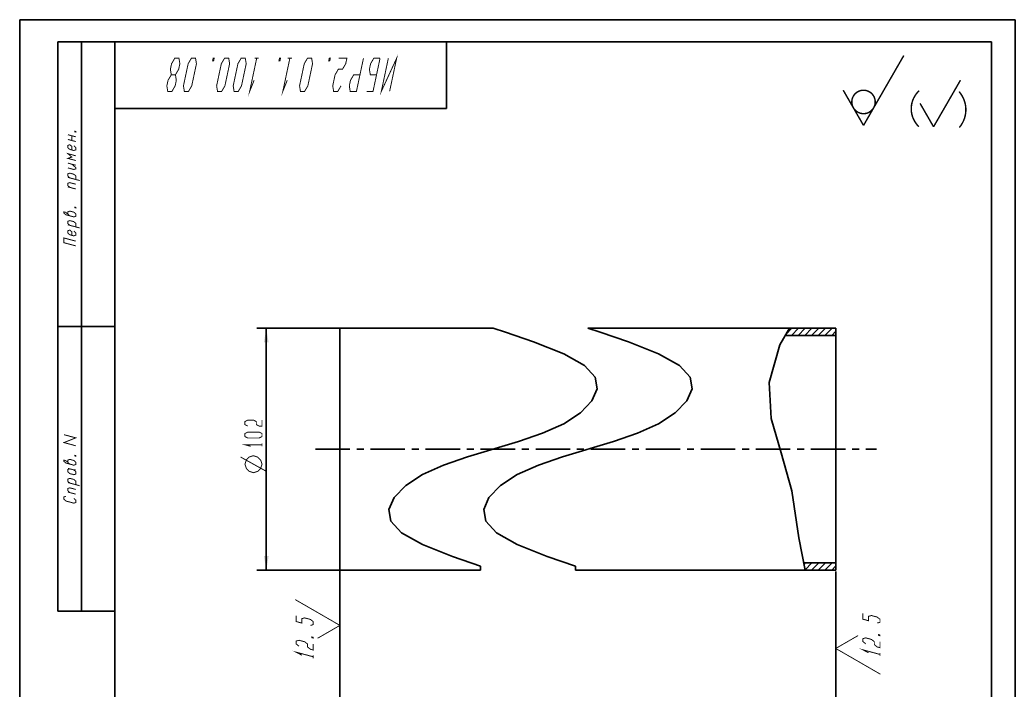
# Model space of a CAD drawing. Header units: millimetres. Extents: x 0 to 210, y 0 to 297.
# Drawn here: x 0 to 210, y 155.7 to 297 of the extents above; entities that cross this region are included whole.
import ezdxf

# ---------------------------------------------------------------- set-up
doc = ezdxf.new("R2010")
doc.units = ezdxf.units.MM
doc.header["$LTSCALE"] = 19.36
doc.linetypes.add('CENTER', pattern=[0.6, 0.375, -0.075, 0.075, -0.075])
doc.layers.get('0').update_dxf_attribs({"linetype": 'CONTINUOUS'})
for name, color, linetype in [('ALL_AXIS', 7, 'CONTINUOUS'), ('ALL_DIMENSIONS', 7, 'CONTINUOUS'), ('ALL_SURF_FIN', 7, 'CONTINUOUS')]:
    doc.layers.add(name, color=color, linetype=linetype)
doc.styles.get("Standard").update_dxf_attribs({"font": 'txt', "width": 0.7})
doc.dimstyles.new('DIMSTYLE_1', dxfattribs={"dimtxt": 3.6, "dimasz": 3, "dimexe": 0.18, "dimexo": 0.0625, "dimgap": 0.09, "dimtad": 1, "dimdec": 4, "dimlfac": 2, "dimdsep": 46, "dimtxsty": 'STANDARD', "dimblk": '_FILLED', "dimblk1": '_FILLED', "dimblk2": '_FILLED', "dimcen": 0.09, "dimadec": 0, "dimazin": 0, "dimtp": 0.8, "dimtm": 0.8, "dimtfac": 1, "dimtdec": 4, "dimtofl": 0, "dimtmove": 0, "dimatfit": 3, "dimldrblk": '_FILLED', "dimfxl": 1, "dimtolj": 1, "dimarcsym": 0})
doc.dimstyles.new('DIMSTYLE_2', dxfattribs={"dimtxt": 3.6, "dimasz": 3, "dimexe": 0.18, "dimexo": 0.0625, "dimgap": 0.09, "dimtad": 1, "dimdec": 4, "dimlfac": 2, "dimdsep": 46, "dimtxsty": 'STANDARD', "dimblk": '_FILLED', "dimblk1": '_FILLED', "dimblk2": '_FILLED', "dimcen": 0.09, "dimadec": 0, "dimazin": 0, "dimtp": 0.3, "dimtm": 0.3, "dimtfac": 1, "dimtdec": 4, "dimtofl": 0, "dimtmove": 0, "dimatfit": 3, "dimldrblk": '_FILLED', "dimfxl": 1, "dimtolj": 1, "dimarcsym": 0})

# ---------------------------------------------------------------- blocks, each defined once
blk = doc.blocks.new('_FILLED')
at = {"color": 0, "linetype": 'BYBLOCK'}
blk.add_solid([(0, 0), (-1, 0.167), (-1, -0.167)], dxfattribs=at)
blk = doc.blocks.new('*D0')
at = {"layer": 'ALL_DIMENSIONS', "color": 2, "linetype": 'CONTINUOUS'}
for p, q in [((67.52, 181.04), (67.52, 146.12)), ((172.16, 180.69), (172.16, 146.12)), ((67.52, 148.12), (119.84, 148.12)), ((172.16, 148.12), (119.84, 148.12))]:
    blk.add_line(p, q, dxfattribs=at)
at = {"layer": 'ALL_DIMENSIONS', "color": 2, "linetype": 'CONTINUOUS', "xscale": 3, "yscale": 3, "zscale": 3, "rotation": 180}
blk.add_blockref('_FILLED', (67.52, 148.12), dxfattribs=at)
at = {"layer": 'ALL_DIMENSIONS', "color": 2, "linetype": 'CONTINUOUS', "xscale": 3, "yscale": 3, "zscale": 3}
blk.add_blockref('_FILLED', (172.16, 148.12), dxfattribs=at)
blk = doc.blocks.new('SF1_BL0', base_point=(176.88, 165.45))
at = {"layer": 'ALL_SURF_FIN', "color": 2, "linetype": 'CONTINUOUS'}
for points, const_width in [([(180.9, 169.82), (181.5, 169.98), (181.5, 170.61), (180.9, 171.08), (179.7, 171.4), (179.1, 171.25), (179.1, 170.3), (177.9, 170.63), (177.9, 171.89)], 0.2), ([(176.87, 167.18), (172.16, 164.46)], 0.189), ([(178.5, 165.43), (177.9, 165.9), (177.9, 166.53), (178.5, 166.69), (179.7, 166.36), (180.3, 165.89), (180.3, 165.26), (180.9, 164.78), (181.5, 164.62), (181.5, 165.88)], 0.2), ([(181.5, 167.3), (181.5, 167.14), (181.2, 167.22), (181.2, 167.38), (181.5, 167.3)], 0.2), ([(172.16, 164.46), (176.87, 161.75)], 0.189), ([(179.1, 163.53), (177.9, 164.17), (181.5, 163.2)], 0.2), ([(176.87, 161.75), (181.59, 159.02)], 0.189), ([(181.5, 162.89), (181.5, 163.52)], 0.2)]:
    blk.add_lwpolyline(points, dxfattribs=dict(at, const_width=const_width))
blk = doc.blocks.new('SF0_BL1', base_point=(62.8, 168.59))
at = {"layer": 'ALL_SURF_FIN', "color": 2, "linetype": 'CONTINUOUS'}
for points, const_width in [([(62.81, 172.05), (58.09, 174.77)], 0.189), ([(61.3, 169.33), (61.9, 169.49), (61.9, 170.12), (61.3, 170.59), (60.1, 170.91), (59.5, 170.76), (59.5, 169.81), (58.3, 170.14), (58.3, 171.4)], 0.2), ([(67.52, 169.33), (62.81, 172.05)], 0.189), ([(62.81, 166.61), (67.52, 169.33)], 0.189), ([(58.9, 164.93), (58.3, 165.41), (58.3, 166.04), (58.9, 166.19), (60.1, 165.87), (60.7, 165.4), (60.7, 164.77), (61.3, 164.29), (61.9, 164.13), (61.9, 165.39)], 0.2), ([(61.9, 166.81), (61.9, 166.65), (61.6, 166.73), (61.6, 166.89), (61.9, 166.81)], 0.2), ([(59.5, 163.04), (58.3, 163.68), (61.9, 162.71)], 0.2), ([(61.9, 162.4), (61.9, 163.03)], 0.2)]:
    blk.add_lwpolyline(points, dxfattribs=dict(at, const_width=const_width))
blk = doc.blocks.new('*D1')
at = {"layer": 'ALL_DIMENSIONS', "color": 2, "linetype": 'CONTINUOUS'}
for p, q in [((67.52, 231.98), (49.99, 231.98)), ((51.99, 231.98), (51.99, 206.48)), ((51.99, 180.98), (51.99, 206.48)), ((67.52, 180.98), (49.99, 180.98))]:
    blk.add_line(p, q, dxfattribs=at)
at = {"layer": 'ALL_DIMENSIONS', "color": 2, "linetype": 'CONTINUOUS', "xscale": 3, "yscale": 3, "zscale": 3}
for p, rotation in [((51.99, 231.98), 90), ((51.99, 180.98), 270)]:
    blk.add_blockref('_FILLED', p, dxfattribs=dict(at, rotation=rotation))
blk = doc.blocks.new('SYM_8_BL2', base_point=(186.11, 281.27))
at = {"layer": 'ALL_SURF_FIN', "color": 2, "linetype": 'CONTINUOUS', "const_width": 0.307}
for points in [[(178.02, 274.75), (186.52, 289.49)], [(192.8, 274.46), (198.47, 284.28)], [(178.02, 274.75), (173.74, 282.17)], [(192.8, 274.46), (189.95, 279.4)]]:
    blk.add_lwpolyline(points, dxfattribs=at)
blk.add_lwpolyline([(175.55, 279.7, 1), (180.49, 279.7, 1)], format="xyb", close=True, dxfattribs=at)
for points in [[(189.77, 282.08, 0.433164), (189.69, 274.5)], [(198.24, 274.32, 0.372459), (198.18, 281.88)]]:
    blk.add_lwpolyline(points, format="xyb", dxfattribs=at)

msp = doc.modelspace()

# ---------------------------------------------------------------- linework, layer by layer
at = {"color": 7, "linetype": 'CONTINUOUS'}
for p, q in [((0, 297), (0, 0)), ((0, 297), (210, 297)), ((210, 297), (210, 0)), ((8, 172.349899), (8, 292.349899)), ((8, 292.349899), (20, 292.349899)), ((13, 172.349899), (13, 292.349899)), ((90, 292.349899), (20, 292.349899)), ((20, 278.349899), (20, 292.349899)), ((20, 172.349899), (20, 292.349899)), ((20, 5), (20, 292.349899)), ((205, 292.349899), (20, 292.349899)), ((90, 278.349899), (90, 292.349899)), ((205, 5), (205, 292.349899)), ((90, 278.349899), (20, 278.349899)), ((8, 232.349899), (20, 232.349899)), ((102.470269, 231.155098), (99.84613, 231.984925)), ((108.40063, 229.140339), (102.470269, 231.155098)), ((119.84613, 231.984925), (122.470269, 231.155098)), ((122.470269, 231.155098), (128.40063, 229.140339)), ((162.395677, 231.984925), (160.326264, 228.456397)), ((162.395677, 231.984925), (172.160019, 231.984925)), ((172.160019, 231.984925), (172.160019, 230.484925)), ((114.74613, 226.614625), (108.40063, 229.140339)), ((128.40063, 229.140339), (134.74613, 226.614625)), ((161.515956, 230.484925), (172.160019, 230.484925)), ((160.326264, 228.456397), (158.128672, 220.550608)), ((119.151279, 224.123168), (114.74613, 226.614625)), ((134.74613, 226.614625), (139.151279, 224.123168)), ((121.402955, 221.696134), (119.151279, 224.123168)), ((139.151279, 224.123168), (141.402955, 221.696134)), ((121.82363, 219.234925), (121.402955, 221.696134)), ((141.402955, 221.696134), (141.82363, 219.234925)), ((158.128672, 220.550608), (158.525387, 212.959084)), ((120.714361, 216.685199), (121.82363, 219.234925)), ((141.82363, 219.234925), (140.714361, 216.685199)), ((118.290536, 214.169649), (120.714361, 216.685199)), ((140.714361, 216.685199), (138.290536, 214.169649)), ((114.74613, 211.855225), (118.290536, 214.169649)), ((138.290536, 214.169649), (134.74613, 211.855225)), ((158.525387, 212.959084), (160.630749, 205.704444)), ((110.294265, 209.860605), (114.74613, 211.855225)), ((134.74613, 211.855225), (130.294265, 209.860605)), ((94.467585, 204.858506), (105.224647, 208.111394)), ((105.224647, 208.111394), (110.294265, 209.860605)), ((125.224647, 208.111394), (114.467585, 204.858506)), ((130.294265, 209.860605), (125.224647, 208.111394)), ((89.397938, 203.109345), (94.467585, 204.858506)), ((114.467585, 204.858506), (109.397938, 203.109345)), ((160.630749, 205.704444), (162.883326, 197.68299)), ((84.94613, 201.114625), (89.397938, 203.109345)), ((109.397938, 203.109345), (104.94613, 201.114625)), ((81.401899, 198.799897), (84.94613, 201.114625)), ((104.94613, 201.114625), (101.401899, 198.799897)), ((78.978162, 196.284196), (81.401899, 198.799897)), ((101.401899, 198.799897), (98.978162, 196.284196)), ((162.883326, 197.68299), (164.335926, 187.772895)), ((77.86863, 193.734925), (78.978162, 196.284196)), ((98.978162, 196.284196), (97.86863, 193.734925)), ((78.288637, 191.274874), (77.86863, 193.734925)), ((97.86863, 193.734925), (98.288637, 191.274874)), ((80.539993, 188.848395), (78.288637, 191.274874)), ((98.288637, 191.274874), (100.539993, 188.848395)), ((84.94613, 186.355225), (80.539993, 188.848395)), ((100.539993, 188.848395), (104.94613, 186.355225)), ((164.335926, 187.772895), (165.722301, 180.984925)), ((91.294133, 183.825175), (84.94613, 186.355225)), ((104.94613, 186.355225), (111.294133, 183.825175)), ((97.225687, 181.80835), (91.294133, 183.825175)), ((111.294133, 183.825175), (117.225687, 181.80835)), ((97.225687, 180.984925), (97.225687, 181.80835)), ((117.225687, 181.80835), (117.225687, 180.984925)), ((165.415941, 182.484925), (172.160019, 182.484925)), ((165.722301, 180.984925), (172.160019, 180.984925)), ((172.160019, 182.484925), (172.160019, 180.984925)), ((8, 172.349899), (20, 172.349899))]:
    msp.add_line(p, q, dxfattribs=at)
at = {"color": 2, "linetype": 'CONTINUOUS'}
for p, q in [((161.68334, 230.770329), (162.897936, 231.984925)), ((162.812149, 230.484925), (164.312149, 231.984925)), ((164.226363, 230.484925), (165.726363, 231.984925)), ((165.640577, 230.484925), (167.140577, 231.984925)), ((167.05479, 230.484925), (168.55479, 231.984925)), ((168.469004, 230.484925), (169.969004, 231.984925)), ((169.883217, 230.484925), (171.383217, 231.984925)), ((171.297431, 230.484925), (172.160019, 231.347513)), ((165.468161, 182.229248), (165.723838, 182.484925)), ((165.708013, 181.054886), (167.138051, 182.484925)), ((167.052265, 180.984925), (168.552265, 182.484925)), ((168.466478, 180.984925), (169.966478, 182.484925)), ((169.880692, 180.984925), (171.380692, 182.484925)), ((171.294905, 180.984925), (172.160019, 181.850038))]:
    msp.add_line(p, q, dxfattribs=at)
at = {"color": 2, "linetype": 'CONTINUOUS', "const_width": 0.2}
for points in [[(33.562498, 288.928084), (32.687504, 288.928084), (32.002013, 287.761418), (31.75404, 286.594752), (31.943554, 285.428086), (32.818548, 285.428086), (33.504039, 286.594752), (33.752022, 287.761418), (33.562498, 288.928084)], [(37.062496, 288.928084), (37.252021, 287.761418), (36.260087, 283.094754), (35.574606, 281.928088), (34.699602, 281.928088), (34.510088, 283.094754), (35.502021, 287.761418), (36.187502, 288.928084), (37.062496, 288.928084)], [(40.781248, 288.928084), (41.000002, 288.928084), (40.876005, 288.344762), (40.657262, 288.344762), (40.781248, 288.928084)], [(44.062503, 288.928084), (44.252017, 287.761418), (43.260083, 283.094754), (42.574603, 281.928088), (41.699608, 281.928088), (41.510084, 283.094754), (42.502018, 287.761418), (43.187498, 288.928084), (44.062503, 288.928084)], [(47.562501, 288.928084), (47.752015, 287.761418), (46.760092, 283.094754), (46.074601, 281.928088), (45.199606, 281.928088), (45.010082, 283.094754), (46.002016, 287.761418), (46.687496, 288.928084), (47.562501, 288.928084)], [(49.414314, 284.26142), (48.480851, 281.928088), (49.968751, 288.928084)], [(50.406248, 288.928084), (49.531254, 288.928084)], [(54.781251, 288.928084), (55.000005, 288.928084), (54.876008, 288.344762), (54.657254, 288.344762), (54.781251, 288.928084)], [(56.414321, 284.26142), (55.480857, 281.928088), (56.968747, 288.928084)], [(57.406255, 288.928084), (56.53125, 288.928084)], [(61.562504, 288.928084), (61.752018, 287.761418), (60.760084, 283.094754), (60.074604, 281.928088), (59.199609, 281.928088), (59.010085, 283.094754), (60.002019, 287.761418), (60.687499, 288.928084), (61.562504, 288.928084)], [(65.281245, 288.928084), (65.499999, 288.928084), (65.376013, 288.344762), (65.157259, 288.344762), (65.281245, 288.928084)], [(67.760091, 283.094754), (67.0746, 281.928088), (66.199605, 281.928088), (66.010092, 283.094754), (66.506048, 285.428086), (67.191539, 286.594752), (68.066533, 286.594752), (68.752014, 287.761418), (68.999997, 288.928084), (67.249998, 288.928084)], [(72.499995, 288.928084), (71.012105, 281.928088), (69.699604, 281.928088), (69.51009, 283.094754), (69.758073, 284.26142), (70.443554, 285.428086), (71.756056, 285.428086)], [(76.000004, 288.928084), (74.512104, 281.928088), (73.199602, 281.928088)], [(76.000004, 288.928084), (74.687502, 288.928084), (74.002021, 287.761418), (73.754038, 286.594752), (73.943552, 285.428086), (75.256054, 285.428086)], [(78.012102, 281.928088), (79.500002, 288.928084), (76.262103, 281.928088), (77.750003, 288.928084)], [(31.943554, 285.428086), (31.258073, 284.26142), (31.01009, 283.094754), (31.199604, 281.928088), (32.074608, 281.928088), (32.760089, 283.094754), (33.008072, 284.26142), (32.818548, 285.428086)], [(11.794094, 273.47491), (11.794094, 273.349893), (11.58576, 273.40573), (11.58576, 273.530727), (11.794094, 273.47491)], [(10.127428, 272.796477), (11.794094, 272.349902)], [(11.794094, 271.349891), (10.127428, 271.796486)], [(10.960764, 271.573199), (10.960764, 272.573189)], [(11.794094, 267.349908), (10.127428, 267.796482), (10.960764, 268.07318), (10.127428, 268.796473), (11.794094, 268.349898)], [(10.960764, 269.573197), (10.960764, 270.323195), (10.544096, 270.684842), (10.127428, 270.546482), (10.127428, 270.046477), (10.544096, 269.68483), (11.377426, 269.461543), (11.794094, 269.599902), (11.794094, 270.099908), (11.377426, 270.461555)], [(10.127428, 266.796471), (11.794094, 266.349896)], [(10.127428, 265.79648), (11.377426, 265.461539), (11.794094, 265.599898), (11.794094, 265.849891), (10.960764, 266.573184)], [(11.794094, 263.349904), (11.794094, 264.099902), (11.377426, 264.461549), (10.544096, 264.684836), (10.127428, 264.546477), (10.127428, 264.046471), (10.544096, 263.684846)], [(12.62743, 263.126617), (10.127428, 263.796479)], [(10.544096, 261.684844), (10.127428, 262.04649), (10.127428, 262.546475), (10.544096, 262.684834), (11.794094, 262.349893)], [(11.794094, 261.349902), (10.127428, 261.796477)], [(10.544096, 255.684838), (9.71076, 256.408131), (9.294097, 256.519764), (9.294097, 256.269771), (9.71076, 255.908125), (11.377426, 255.461551), (11.794094, 255.59991), (11.794094, 256.099895), (11.377426, 256.461541), (10.544096, 256.684828), (10.127428, 256.54649), (10.127428, 256.046484)], [(11.794094, 257.474895), (11.794094, 257.349898), (11.58576, 257.405715), (11.58576, 257.530732), (11.794094, 257.474895)], [(11.794094, 253.349895), (11.794094, 254.099893), (11.377426, 254.461539), (10.544096, 254.684826), (10.127428, 254.546488), (10.127428, 254.046482), (10.544096, 253.684836)], [(12.62743, 253.126607), (10.127428, 253.79649)], [(10.960764, 251.57318), (10.960764, 252.323199), (10.544096, 252.684846), (10.127428, 252.546486), (10.127428, 252.04648), (10.544096, 251.684834), (11.377426, 251.461547), (11.794094, 251.599906), (11.794094, 252.099891), (11.377426, 252.461537)], [(11.794094, 249.349891), (9.294097, 250.019773), (9.294097, 251.019764), (11.794094, 250.349902)], [(11.794094, 207.204057), (9.294097, 207.873939), (11.794094, 208.870729), (9.294097, 209.540611)], [(10.544096, 203.33066), (9.71076, 204.053953), (9.294097, 204.165607), (9.294097, 203.915615), (9.71076, 203.553969), (11.377426, 203.107373), (11.794094, 203.245732), (11.794094, 203.745738), (11.377426, 204.107385), (10.544096, 204.330672), (10.127428, 204.192313), (10.127428, 203.692307)], [(11.794094, 205.120738), (11.794094, 204.995742), (11.58576, 205.051559), (11.58576, 205.176555), (11.794094, 205.120738)], [(10.127428, 202.442324), (11.377426, 202.107383), (11.794094, 202.120725)], [(10.544096, 202.33067), (10.127428, 202.192311), (10.127428, 201.692305), (10.544096, 201.33068), (11.377426, 201.107371), (11.794094, 201.24573), (11.794094, 201.745736), (11.377426, 202.107383)], [(11.794094, 198.995736), (11.794094, 199.745734), (11.377426, 200.107381), (10.544096, 200.330668), (10.127428, 200.192309), (10.127428, 199.692324), (10.544096, 199.330678)], [(12.62743, 198.772449), (10.127428, 199.442311)], [(10.544096, 197.330676), (10.127428, 197.692322), (10.127428, 198.192307), (10.544096, 198.330666), (11.794094, 197.995725)], [(11.794094, 196.995734), (10.127428, 197.442309)], [(9.71076, 196.553951), (9.294097, 196.415613), (9.294097, 195.915607), (9.71076, 195.553961), (11.377426, 195.107387), (11.794094, 195.245725), (11.794094, 195.74573), (11.377426, 196.107377)]]:
    msp.add_lwpolyline(points, dxfattribs=at)
at = {"layer": 'ALL_AXIS', "color": 7, "linetype": 'CONTINUOUS'}
for p, q in [((67.519472, 231.984925), (67.519472, 180.984925)), ((67.519472, 231.984925), (99.84613, 231.984925)), ((119.84613, 231.984925), (172.160019, 231.984925)), ((172.160019, 230.484925), (172.160019, 182.484925)), ((67.519472, 180.984925), (97.225687, 180.984925)), ((117.225687, 180.984925), (165.722301, 180.984925))]:
    msp.add_line(p, q, dxfattribs=at)
at = {"layer": 'ALL_AXIS', "color": 2, "linetype": 'CENTER'}
msp.add_line((62.377099, 206.484925), (180.723664, 206.484925), dxfattribs=at)
at = {"layer": 'ALL_DIMENSIONS', "color": 2, "linetype": 'CONTINUOUS', "const_width": 0.2}
for points in [[(48.089019, 211.355354), (47.489024, 211.670357), (47.489024, 212.300365), (48.089019, 212.615348), (49.289018, 212.615348), (49.889022, 212.300365), (49.889022, 211.670357), (50.489017, 211.355354), (51.089021, 211.355354), (51.089021, 212.615348)], [(51.089021, 209.150348), (50.489017, 208.835365), (48.089019, 208.835365), (47.489024, 209.150348), (47.489024, 209.780355), (48.089019, 210.095359), (50.489017, 210.095359), (51.089021, 209.780355), (51.089021, 209.150348)], [(48.689023, 207.102865), (47.489024, 207.417848), (51.089021, 207.417848)], [(51.089021, 207.102865), (51.089021, 207.732852)], [(51.989023, 201.815367), (46.589022, 204.815359)], [(49.289018, 201.515359), (48.389016, 201.815367), (47.789021, 202.415361), (47.489024, 203.315363), (47.789021, 204.215365), (48.389016, 204.815359), (49.289018, 205.115367), (50.18902, 204.815359), (50.789024, 204.215365), (51.089021, 203.315363), (50.789024, 202.415361), (50.18902, 201.815367), (49.289018, 201.515359)]]:
    msp.add_lwpolyline(points, dxfattribs=at)

# ---------------------------------------------------------------- block references
at = {"layer": 'ALL_SURF_FIN', "color": 2, "linetype": 'CONTINUOUS'}
for name, p in [('SYM_8_BL2', (186.105507, 281.272495)), ('SF0_BL1', (62.8043, 168.585873)), ('SF1_BL0', (176.875191, 165.453001))]:
    msp.add_blockref(name, p, dxfattribs=at)

# ---------------------------------------------------------------- dimensions: what is measured, and where the dimension line sits
at = {"layer": 'ALL_DIMENSIONS', "color": 2, "linetype": 'CONTINUOUS'}
dim = msp.add_linear_dim(base=(51.98902, 180.984925), p1=(67.519472, 231.984925), p2=(67.519472, 180.984925), angle=270, text='%%c<>', dimstyle='DIMSTYLE_2', dxfattribs=at)
dim.commit()
dim.dimension.update_dxf_attribs({"geometry": '*D1', "text_midpoint": (51.08902, 201.515357), "dimtype": 160})
dim = msp.add_linear_dim(base=(172.160019, 148.115176), p1=(67.519472, 181.044675), p2=(172.160019, 180.690906), dimstyle='DIMSTYLE_1', dxfattribs=at)
dim.commit()
dim.dimension.update_dxf_attribs({"geometry": '*D0', "text_midpoint": (113.539746, 149.015176), "dimtype": 160})

doc.saveas('drawing.dxf')
